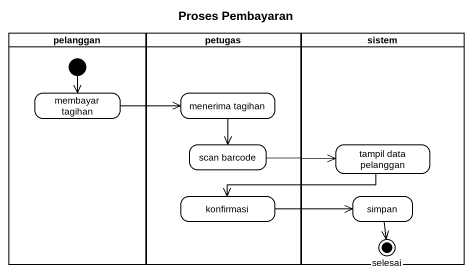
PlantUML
@startuml
title Proses Pembayaran
hide empty description
state pelanggan <<partition>> {
  state "membayar tagihan" as membayar_tagihan
  [*] --> membayar_tagihan
}
state petugas <<partition>> {
  state "menerima tagihan" as menerima_tagihan
  state "scan barcode" as scan_barcode
  state konfirmasi
}
state sistem <<partition>> {
  state "tampil data pelanggan" as tampil_data_pelanggan
  state simpan
  state selesai <<end>>
}
membayar_tagihan -right-> menerima_tagihan
menerima_tagihan --> scan_barcode
scan_barcode -right-> tampil_data_pelanggan
tampil_data_pelanggan -left-> konfirmasi
konfirmasi -right-> simpan
simpan --> selesai
@enduml
